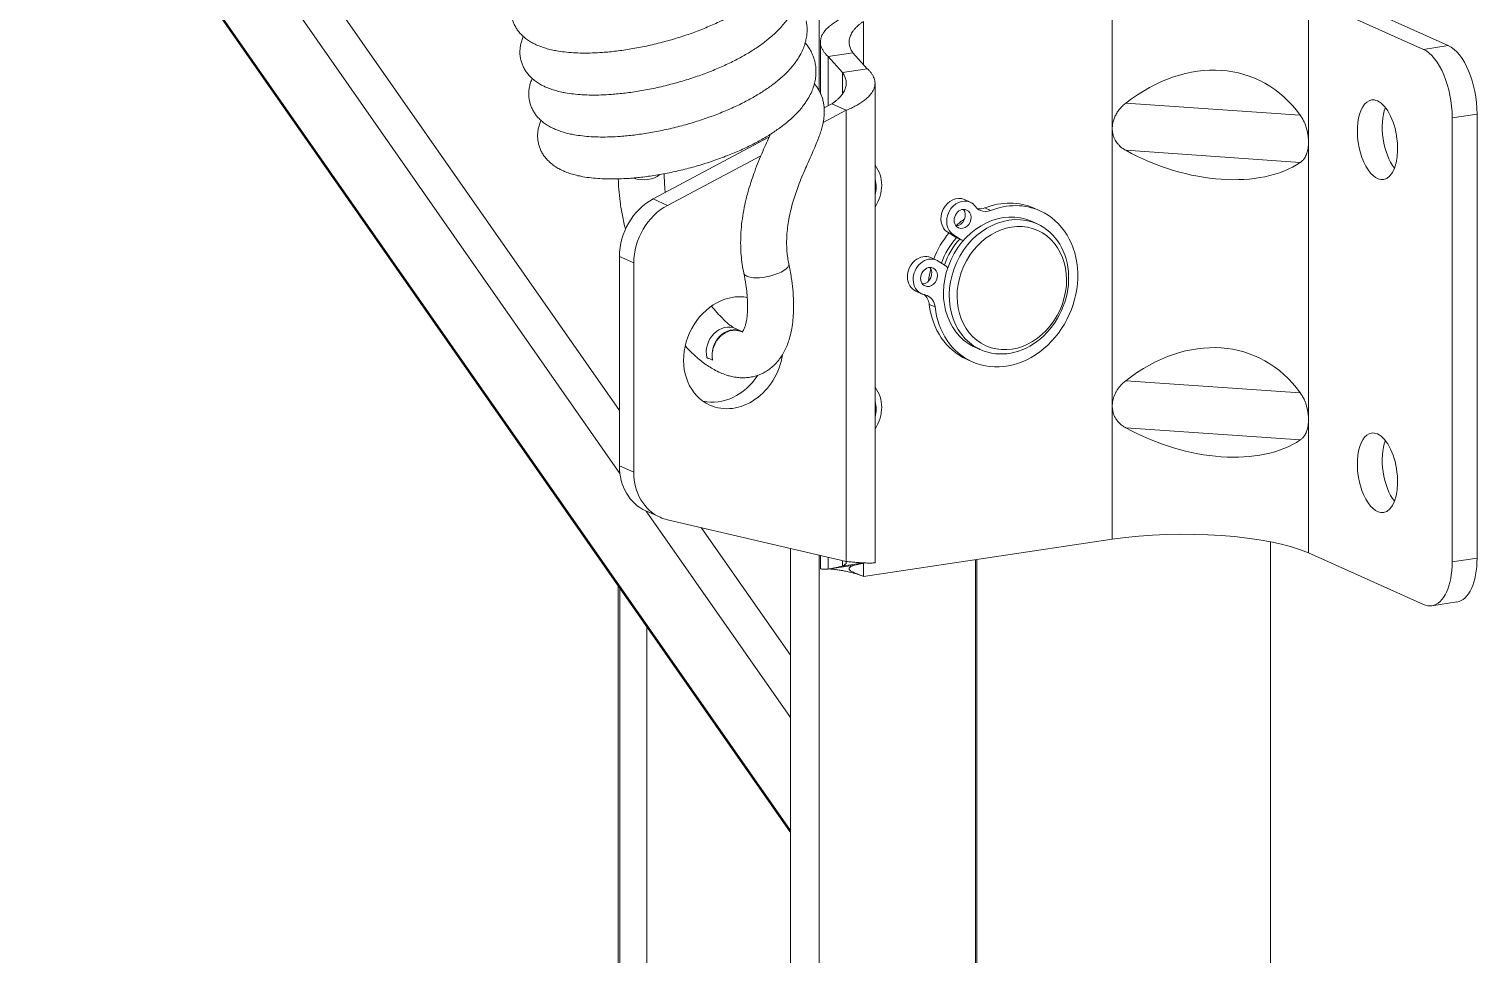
# Model space of a CAD drawing. Header units: millimetres. Extents: x 28932 to 35892, y -771 to 3945.
# Drawn here: x 34042.7 to 34121.5, y 2271.4 to 2321.7 of the extents above; entities that cross this region are included whole.
import ezdxf

# ---------------------------------------------------------------- set-up
doc = ezdxf.new("R2010")
doc.units = ezdxf.units.MM
doc.linetypes.add('K5LT_BASIC', pattern=[0])
doc.linetypes.add('K5LT_THIN', pattern=[0])
doc.layers.add('Системный слой (1)', color=7, linetype='Continuous', true_color=0x909090)

msp = doc.modelspace()

# ---------------------------------------------------------------- linework, layer by layer
at = {"layer": 'Системный слой (1)', "color": 7, "linetype": 'K5LT_THIN', "lineweight": 5}
for p, q in [((34074.853, 2300.915), (33965.606, 2457.27)), ((34074.879, 2297.492), (33965.606, 2453.884)), ((34084.155, 2278.072), (33965.606, 2447.741)), ((34085.718, 2415.308), (34085.718, 2318.294)), ((34101.655, 2316.247), (34101.655, 2324.096)), ((34112.327, 2315.507), (34112.327, 2323.355)), ((34088.123, 2319.732), (34088.123, 2322.074)), ((34086.198, 2317.479), (34086.198, 2320.165)), ((34119.93, 2320.756), (34118.577, 2320.554)), ((34086.979, 2319.297), (34086.979, 2318.123)), ((34087.188, 2317.24), (34087.188, 2292.707)), ((34111.879, 2316.966), (34102.386, 2317.625)), ((34121.492, 2317.037), (34120.139, 2316.835)), ((34101.655, 2301.155), (34101.655, 2316.247)), ((34112.327, 2300.415), (34112.327, 2315.507)), ((34111.879, 2314.405), (34102.386, 2315.063)), ((34076.681, 2312.418), (34077.462, 2312.068)), ((34094.727, 2311.926), (34095.039, 2311.786)), ((34092.702, 2310.607), (34093.015, 2310.467)), ((34093.072, 2310.371), (34093.385, 2310.231)), ((34074.853, 2309.289), (34075.634, 2308.939)), ((34091.702, 2306.685), (34092.014, 2306.545)), ((34111.879, 2301.874), (34102.386, 2302.532)), ((34101.655, 2293.91), (34101.655, 2301.155)), ((34111.879, 2299.312), (34102.386, 2299.971)), ((34112.327, 2293.17), (34112.327, 2300.415)), ((34075.634, 2297.555), (34074.853, 2297.905)), ((34084.155, 2284.215), (34076.309, 2295.445)), ((34084.155, 2287.601), (34079.304, 2294.544)), ((34085.718, 2293.049), (34085.718, 2125.977)), ((34086.198, 2292.288), (34086.198, 2292.938)), ((34086.979, 2292.756), (34086.979, 2292.455)), ((34088.123, 2291.888), (34088.123, 2292.613)), ((34121.492, 2292.889), (34120.139, 2292.687)), ((34074.864, 2291.259), (34074.864, 2130.52)), ((34076.343, 2289.143), (34076.343, 2130.18))]:
    msp.add_line(p, q, dxfattribs=at)
at = {"layer": 'Системный слой (1)', "color": 5, "linetype": 'K5LT_BASIC', "lineweight": 20, "true_color": 0x0000ff}
for p, q in [((33965.606, 2447.631), (34084.155, 2277.961)), ((34118.577, 2320.554), (34112.327, 2323.355)), ((34119.93, 2320.756), (34113.68, 2323.558)), ((34085.779, 2320.954), (34085.779, 2318.172)), ((34087.551, 2320.367), (34086.198, 2320.165)), ((34086.198, 2320.165), (34086.979, 2319.297)), ((34088.332, 2319.499), (34087.551, 2320.367)), ((34088.332, 2319.499), (34086.979, 2319.297)), ((34088.751, 2292.638), (34088.751, 2318.71)), ((34085.931, 2316.571), (34087.188, 2317.24)), ((34086.407, 2317.59), (34085.987, 2317.367)), ((34087.188, 2317.24), (34086.407, 2317.59)), ((34121.492, 2292.889), (34121.492, 2317.037)), ((34120.139, 2292.687), (34120.139, 2316.835)), ((34082.982, 2315.769), (34076.681, 2312.418)), ((34077.462, 2312.068), (34082.546, 2314.771)), ((34093.923, 2312.243), (34093.61, 2312.383)), ((34097.721, 2311.774), (34097.409, 2311.914)), ((34097.568, 2311.062), (34097.256, 2311.202)), ((34092.702, 2310.607), (34093.072, 2310.371)), ((34093.015, 2310.467), (34093.385, 2310.231)), ((34093.441, 2310.201), (34093.128, 2310.341)), ((34074.853, 2309.289), (34074.853, 2297.905)), ((34092.101, 2309.087), (34091.789, 2309.228)), ((34075.634, 2297.555), (34075.634, 2308.939)), ((34092.561, 2308.804), (34092.191, 2309.039)), ((34091.283, 2307.262), (34090.971, 2307.403)), ((34081.167, 2305.371), (34081.48, 2305.231)), ((34094.04, 2303.561), (34093.727, 2303.701)), ((34094.5, 2304.218), (34094.188, 2304.358)), ((34076.281, 2295.458), (34077.062, 2295.108)), ((34087.188, 2292.707), (34077.462, 2294.973)), ((34084.155, 2126.398), (34084.155, 2293.413)), ((34101.655, 2293.91), (34088.123, 2291.888)), ((34110.263, 2128.842), (34110.264, 2293.774)), ((34085.779, 2293.035), (34085.779, 2292.308)), ((34087.755, 2292.571), (34086.979, 2292.455)), ((34087.551, 2292.49), (34088.155, 2292.619)), ((34094.216, 2292.799), (34094.216, 2127.247)), ((34094.284, 2292.809), (34094.284, 2127.314)), ((34112.327, 2293.17), (34118.577, 2290.368)), ((34086.979, 2292.455), (34086.198, 2292.288)), ((34086.775, 2292.374), (34086.198, 2292.288)), ((34087.551, 2292.49), (34086.775, 2292.374)), ((34088.123, 2291.888), (34088.044, 2291.919)), ((34074.78, 2130.6), (34074.78, 2291.379)), ((34119.038, 2290.296), (34120.392, 2290.499))]:
    msp.add_line(p, q, dxfattribs=at)
for centre, major_axis, ratio, start_param, end_param in [((34105.561, 2309.91), (-3.847, -9.066), 0.750022, 2.714454, 4.075), ((34118.577, 2317.535), (-0.462, 3.091), 0.482963, 4.41233, 5.983126), ((34119.93, 2317.737), (-0.462, 3.091), 0.482963, 4.41233, 5.983126), ((34116.077, 2315.637), (-0.323, 2.163), 0.482963, 0, 3.141593), ((34116.077, 2315.637), (-0.323, 2.163), 0.482963, 5.983126, 6.283185), ((34116.077, 2315.637), (-0.323, 2.163), 0.482963, 3.141593, 5.983126), ((34117.43, 2315.84), (-0.323, 2.163), 0.482963, 0.704327, 2.437265), ((34105.561, 2319.082), (7.564, -3.21), 0.609523, 4.54705, 5.907595), ((34076.082, 2314.38), (-1.241, 0.152), 0.729858, 1.277433, 2.545902), ((34077.559, 2309.694), (-1.278, -2.852), 0.836516, 3.963842, 5.204341), ((34093.201, 2311.471), (0.409, 0.913), 0.836516, 0, 3.019856), ((34093.514, 2311.331), (0.409, 0.913), 0.836516, 0, 3.019856), ((34095.568, 2307.808), (-1.841, -4.106), 0.836516, 3.141593, 3.851202), ((34078.34, 2309.343), (-1.278, -2.852), 0.836516, 3.963842, 5.204341), ((34095.722, 2307.78), (-1.534, -3.422), 0.836516, 3.141593, 6.251203), ((34096.034, 2307.64), (-1.534, -3.422), 0.836516, 3.141593, 6.251203), ((34093.514, 2311.331), (-0.217, -0.485), 0.836516, 3.141593, 6.161448), ((34093.201, 2311.471), (-0.217, -0.485), 0.836516, 0.395545, 2.746048), ((34093.514, 2311.331), (-0.217, -0.485), 0.836516, 0, 3.141593), ((34093.514, 2311.331), (0.409, 0.913), 0.836516, 5.840128, 6.283185), ((34095.881, 2307.668), (-1.841, -4.106), 0.836516, 0, 3.141593), ((34094.864, 2312.644), (-0.383, -0.855), 0.836516, 5.840128, 6.283185), ((34094.551, 2312.784), (-0.383, -0.855), 0.836516, 0.220116, 0.70961), ((34094.864, 2312.644), (-0.383, -0.855), 0.836516, 0, 0.70961), ((34095.881, 2307.668), (-1.841, -4.106), 0.836516, 3.141593, 3.851202), ((34095.159, 2308.032), (1.662, 3.707), 0.836516, 0.943266, 1.098433), ((34093.514, 2311.331), (-0.217, -0.485), 0.836516, 6.161448, 6.283185), ((34096.034, 2307.64), (-1.534, -3.422), 0.836516, 0, 3.141593), ((34095.159, 2308.032), (1.662, 3.707), 0.836516, 1.23683, 1.641787), ((34095.347, 2307.948), (-1.534, -3.422), 0.836516, 4.365201, 4.79914), ((34095.347, 2307.948), (-1.445, -3.222), 0.836516, 4.342692, 4.812264), ((34093.384, 2310.912), (-0.256, -0.57), 0.836516, 6.161448, 6.283185), ((34093.696, 2310.771), (-0.256, -0.57), 0.836516, 6.161448, 6.283185), ((34093.696, 2310.771), (-0.256, -0.57), 0.836516, 0, 0.247078), ((34091.38, 2308.315), (0.409, 0.913), 0.836516, 0, 3.141593), ((34091.692, 2308.175), (0.409, 0.913), 0.836516, 0, 3.141593), ((34091.692, 2308.175), (-0.217, -0.485), 0.836516, 3.141593, 6.161448), ((34091.38, 2308.315), (-0.217, -0.485), 0.836516, 0.395545, 2.746048), ((34091.692, 2308.175), (-0.217, -0.485), 0.836516, 0, 3.141593), ((34095.159, 2308.032), (1.662, 3.707), 0.836516, 1.779254, 1.949495), ((34091.692, 2308.175), (0.409, 0.913), 0.836516, 6.161448, 6.283185), ((34092.249, 2308.264), (0.256, 0.57), 0.836516, 5.783656, 6.161448), ((34091.692, 2308.175), (-0.217, -0.485), 0.836516, 6.161448, 6.283185), ((34081.047, 2304.056), (1.278, 2.852), 0.836516, 0.491952, 3.141593), ((34081.047, 2304.056), (1.278, 2.852), 0.836516, 0.207941, 0.491952), ((34091.692, 2308.175), (0.409, 0.913), 0.836516, 3.141593, 3.341176), ((34090.896, 2306.451), (0.383, 0.855), 0.836516, 5.330102, 6.064119), ((34091.209, 2306.311), (0.383, 0.855), 0.836516, 0, 0.199583), ((34091.209, 2306.311), (0.383, 0.855), 0.836516, 5.330102, 6.283185), ((34095.568, 2307.808), (-1.841, -4.106), 0.836516, 5.330102, 6.283185), ((34095.881, 2307.668), (-1.841, -4.106), 0.836516, 5.330102, 6.283185), ((34080.656, 2304.231), (-0.511, -1.141), 0.836516, 3.141593, 5.443619), ((34080.968, 2304.091), (-0.511, -1.141), 0.836516, 3.141593, 5.443619), ((34080.968, 2304.091), (-0.511, -1.141), 0.836516, 3.070663, 3.141593), ((34095.722, 2307.78), (-1.534, -3.422), 0.836516, 6.251203, 6.283185), ((34105.561, 2294.818), (-3.847, -9.066), 0.750022, 2.714454, 4.075), ((34081.047, 2304.056), (1.278, 2.852), 0.836516, 3.141593, 5.035315), ((34096.034, 2307.64), (-1.534, -3.422), 0.836516, 6.251203, 6.283185), ((34080.265, 2304.406), (1.278, 2.852), 0.836516, 3.306091, 4.525659), ((34105.561, 2303.99), (7.564, -3.21), 0.609523, 4.54705, 5.907595), ((34116.077, 2297.526), (-0.323, 2.163), 0.482963, 0, 3.141593), ((34116.077, 2297.526), (-0.323, 2.163), 0.482963, 5.983126, 6.283185), ((34116.077, 2297.526), (-0.323, 2.163), 0.482963, 3.141593, 5.983126), ((34117.43, 2297.728), (-0.323, 2.163), 0.482963, 0.704327, 2.437265), ((34077.559, 2298.309), (-1.278, -2.852), 0.836516, 5.204341, 6.283185), ((34078.34, 2297.959), (-1.278, -2.852), 0.836516, 5.204341, 6.283185), ((34078.34, 2297.959), (-1.278, -2.852), 0.836516, 0, 0.161654), ((34105.561, 2292.159), (-7.812, 0), 0.258819, 3.665192, 5.235988), ((34118.577, 2293.387), (-0.462, 3.091), 0.482963, 3.141593, 4.41233), ((34119.93, 2293.589), (0.462, -3.091), 0.482963, 0, 1.270737), ((34118.577, 2293.387), (-0.462, 3.091), 0.482963, 2.841534, 3.141593)]:
    msp.add_ellipse(centre, major_axis=major_axis, ratio=ratio, start_param=start_param, end_param=end_param, dxfattribs=at)
at = {"layer": 'Системный слой (1)', "color": 7, "linetype": 'K5LT_THIN', "lineweight": 5}
for centre, major_axis, ratio, start_param, end_param in [((34086.051, 2312.708), (-2.954, -1.076), 0.747952, 2.384571, 3.366482), ((34086.363, 2312.568), (-2.369, -0.965), 0.680454, 2.63116, 3.111157), ((34082.837, 2308.64), (1.223, 0.258), 0.359804, 3.141593, 3.600446), ((34082.837, 2308.64), (1.223, 0.258), 0.359804, 4.788841, 6.283185), ((34082.837, 2308.64), (-1.223, -0.258), 0.359804, 0.458853, 1.633074), ((34086.051, 2300.634), (-2.954, -1.076), 0.747952, 2.384571, 3.366482), ((34086.363, 2300.494), (-2.369, -0.965), 0.680454, 2.63116, 3.111157)]:
    msp.add_ellipse(centre, major_axis=major_axis, ratio=ratio, start_param=start_param, end_param=end_param, dxfattribs=at)
at = {"layer": 'Системный слой (1)', "color": 5, "linetype": 'K5LT_BASIC', "lineweight": 20, "true_color": 0x0000ff}
msp.add_ellipse((34096.191, 2307.57), major_axis=(-1.406, -3.137), ratio=0.836516, dxfattribs=at)
for points, knots in [([(34068.996, 2322.31), (34069.011, 2322.239), (34069.03, 2322.17), (34069.075, 2322.034), (34069.102, 2321.968), (34069.164, 2321.837), (34069.198, 2321.773), (34069.275, 2321.648), (34069.318, 2321.586), (34069.411, 2321.467), (34069.463, 2321.409), (34069.573, 2321.296), (34069.633, 2321.241), (34069.763, 2321.133), (34069.834, 2321.081), (34069.982, 2320.983), (34070.059, 2320.937), (34070.198, 2320.863), (34070.258, 2320.833), (34070.349, 2320.792), (34070.38, 2320.778), (34070.504, 2320.726), (34070.599, 2320.69), (34070.794, 2320.625), (34070.894, 2320.595), (34071.099, 2320.542), (34071.204, 2320.518), (34071.347, 2320.489), (34071.383, 2320.482), (34071.565, 2320.45), (34071.715, 2320.427), (34072.024, 2320.392), (34072.183, 2320.378), (34072.511, 2320.358), (34072.679, 2320.352), (34073.024, 2320.348), (34073.2, 2320.35), (34073.56, 2320.362), (34073.744, 2320.371), (34074.178, 2320.403), (34074.43, 2320.427), (34074.949, 2320.49), (34075.215, 2320.528), (34075.76, 2320.619), (34076.037, 2320.672), (34076.6, 2320.793), (34076.885, 2320.861), (34077.447, 2321.008), (34077.724, 2321.087), (34078.269, 2321.255), (34078.535, 2321.344), (34079.056, 2321.532), (34079.31, 2321.629), (34079.801, 2321.832), (34080.038, 2321.938), (34080.495, 2322.154), (34080.715, 2322.265), (34081.133, 2322.491), (34081.333, 2322.606), (34081.709, 2322.839), (34081.887, 2322.957), (34082.219, 2323.194), (34082.374, 2323.313), (34082.611, 2323.51), (34082.698, 2323.586), (34082.833, 2323.71), (34082.883, 2323.757), (34083.029, 2323.901), (34083.121, 2323.998), (34083.283, 2324.183), (34083.353, 2324.27), (34083.465, 2324.418), (34083.508, 2324.478), (34083.621, 2324.646), (34083.687, 2324.755), (34083.802, 2324.969), (34083.851, 2325.074), (34083.934, 2325.28), (34083.968, 2325.381), (34084.024, 2325.58), (34084.046, 2325.677), (34084.077, 2325.869), (34084.087, 2325.964), (34084.096, 2326.149), (34084.096, 2326.241), (34084.085, 2326.421), (34084.074, 2326.51), (34084.054, 2326.625), (34084.049, 2326.651), (34084.043, 2326.678)], [0, 0, 0, 0, 1.967536, 1.967536, 3.951759, 3.951759, 5.982309, 5.982309, 8.092566, 8.092566, 10.321001, 10.321001, 12.712997, 12.712997, 15.321763, 15.321763, 18.049158, 18.049158, 20.062766, 20.062766, 21.067336, 21.067336, 24.083439, 24.083439, 27.09809, 27.09809, 30.112742, 30.112742, 31.116164, 31.116164, 35.133216, 35.133216, 39.14967, 39.14967, 43.165766, 43.165766, 47.181862, 47.181862, 51.197959, 51.197959, 56.492161, 56.492161, 61.905907, 61.905907, 67.433775, 67.433775, 73.062992, 73.062992, 78.582969, 78.582969, 84.00683, 84.00683, 89.33932, 89.33932, 94.578481, 94.578481, 99.715825, 99.715825, 104.735444, 104.735444, 109.612366, 109.612366, 114.311198, 114.311198, 117.196707, 117.196707, 118.954449, 118.954449, 122.469933, 122.469933, 125.488743, 125.488743, 127.515813, 127.515813, 131.05052, 131.05052, 134.294454, 134.294454, 137.289611, 137.289611, 140.085676, 140.085676, 142.73081, 142.73081, 145.270362, 145.270362, 147.745453, 147.745453, 148.499991, 148.499991, 148.499991, 148.499991]), ([(34069.478, 2320.027), (34069.493, 2319.957), (34069.512, 2319.888), (34069.557, 2319.752), (34069.584, 2319.685), (34069.645, 2319.555), (34069.68, 2319.491), (34069.757, 2319.365), (34069.8, 2319.304), (34069.893, 2319.185), (34069.944, 2319.127), (34070.055, 2319.013), (34070.115, 2318.958), (34070.245, 2318.851), (34070.315, 2318.799), (34070.463, 2318.701), (34070.541, 2318.655), (34070.68, 2318.581), (34070.74, 2318.551), (34070.831, 2318.509), (34070.862, 2318.496), (34070.986, 2318.443), (34071.081, 2318.408), (34071.276, 2318.343), (34071.376, 2318.313), (34071.581, 2318.26), (34071.685, 2318.236), (34071.829, 2318.207), (34071.865, 2318.2), (34072.047, 2318.167), (34072.197, 2318.145), (34072.506, 2318.109), (34072.665, 2318.096), (34072.993, 2318.076), (34073.161, 2318.07), (34073.505, 2318.066), (34073.682, 2318.068), (34074.042, 2318.08), (34074.226, 2318.089), (34074.66, 2318.12), (34074.912, 2318.145), (34075.431, 2318.207), (34075.697, 2318.246), (34076.241, 2318.337), (34076.519, 2318.39), (34077.082, 2318.511), (34077.367, 2318.578), (34077.929, 2318.725), (34078.206, 2318.804), (34078.75, 2318.973), (34079.017, 2319.062), (34079.538, 2319.249), (34079.791, 2319.347), (34080.283, 2319.55), (34080.52, 2319.655), (34080.977, 2319.871), (34081.197, 2319.982), (34081.615, 2320.209), (34081.815, 2320.324), (34082.191, 2320.557), (34082.369, 2320.675), (34082.701, 2320.912), (34082.856, 2321.031), (34083.093, 2321.228), (34083.18, 2321.304), (34083.315, 2321.428), (34083.365, 2321.475), (34083.51, 2321.619), (34083.603, 2321.716), (34083.764, 2321.901), (34083.835, 2321.988), (34083.947, 2322.136), (34083.99, 2322.196), (34084.103, 2322.363), (34084.169, 2322.472), (34084.283, 2322.687), (34084.333, 2322.792), (34084.416, 2322.998), (34084.45, 2323.099), (34084.506, 2323.297), (34084.528, 2323.395), (34084.559, 2323.587), (34084.569, 2323.681), (34084.578, 2323.867), (34084.578, 2323.959), (34084.567, 2324.139), (34084.556, 2324.228), (34084.536, 2324.342), (34084.531, 2324.369), (34084.525, 2324.396)], [0, 0, 0, 0, 1.967536, 1.967536, 3.951759, 3.951759, 5.982309, 5.982309, 8.092566, 8.092566, 10.321001, 10.321001, 12.712997, 12.712997, 15.321763, 15.321763, 18.049158, 18.049158, 20.062766, 20.062766, 21.067336, 21.067336, 24.083439, 24.083439, 27.09809, 27.09809, 30.112742, 30.112742, 31.116164, 31.116164, 35.133216, 35.133216, 39.14967, 39.14967, 43.165766, 43.165766, 47.181862, 47.181862, 51.197959, 51.197959, 56.492161, 56.492161, 61.905907, 61.905907, 67.433775, 67.433775, 73.062992, 73.062992, 78.582969, 78.582969, 84.00683, 84.00683, 89.33932, 89.33932, 94.578481, 94.578481, 99.715825, 99.715825, 104.735444, 104.735444, 109.612366, 109.612366, 114.311198, 114.311198, 117.196707, 117.196707, 118.954449, 118.954449, 122.469933, 122.469933, 125.488743, 125.488743, 127.515813, 127.515813, 131.05052, 131.05052, 134.294454, 134.294454, 137.289611, 137.289611, 140.085676, 140.085676, 142.73081, 142.73081, 145.270362, 145.270362, 147.745453, 147.745453, 148.499991, 148.499991, 148.499991, 148.499991]), ([(34069.96, 2317.745), (34069.975, 2317.675), (34069.993, 2317.606), (34070.039, 2317.47), (34070.066, 2317.403), (34070.127, 2317.272), (34070.162, 2317.208), (34070.239, 2317.083), (34070.282, 2317.022), (34070.375, 2316.902), (34070.426, 2316.844), (34070.537, 2316.731), (34070.597, 2316.676), (34070.727, 2316.569), (34070.797, 2316.517), (34070.945, 2316.419), (34071.023, 2316.372), (34071.162, 2316.298), (34071.222, 2316.269), (34071.313, 2316.227), (34071.344, 2316.214), (34071.467, 2316.161), (34071.563, 2316.125), (34071.758, 2316.06), (34071.858, 2316.031), (34072.062, 2315.977), (34072.167, 2315.953), (34072.31, 2315.925), (34072.347, 2315.918), (34072.528, 2315.885), (34072.678, 2315.863), (34072.988, 2315.827), (34073.147, 2315.813), (34073.474, 2315.794), (34073.643, 2315.788), (34073.987, 2315.784), (34074.164, 2315.786), (34074.524, 2315.797), (34074.708, 2315.807), (34075.142, 2315.838), (34075.394, 2315.863), (34075.912, 2315.925), (34076.179, 2315.964), (34076.723, 2316.055), (34077.001, 2316.108), (34077.564, 2316.228), (34077.848, 2316.296), (34078.411, 2316.443), (34078.688, 2316.522), (34079.232, 2316.691), (34079.499, 2316.78), (34080.02, 2316.967), (34080.273, 2317.065), (34080.764, 2317.268), (34081.002, 2317.373), (34081.459, 2317.589), (34081.679, 2317.7), (34082.097, 2317.926), (34082.296, 2318.041), (34082.673, 2318.275), (34082.851, 2318.393), (34083.183, 2318.63), (34083.338, 2318.749), (34083.575, 2318.946), (34083.662, 2319.022), (34083.797, 2319.145), (34083.847, 2319.193), (34083.992, 2319.336), (34084.084, 2319.434), (34084.246, 2319.618), (34084.317, 2319.705), (34084.429, 2319.853), (34084.472, 2319.914), (34084.585, 2320.081), (34084.651, 2320.19), (34084.765, 2320.404), (34084.814, 2320.509), (34084.897, 2320.715), (34084.932, 2320.816), (34084.988, 2321.015), (34085.009, 2321.113), (34085.041, 2321.305), (34085.051, 2321.399), (34085.06, 2321.585), (34085.06, 2321.676), (34085.048, 2321.857), (34085.038, 2321.945), (34085.018, 2322.06), (34085.013, 2322.087), (34085.007, 2322.113)], [0, 0, 0, 0, 1.967536, 1.967536, 3.951759, 3.951759, 5.982309, 5.982309, 8.092566, 8.092566, 10.321001, 10.321001, 12.712997, 12.712997, 15.321763, 15.321763, 18.049158, 18.049158, 20.062766, 20.062766, 21.067336, 21.067336, 24.083439, 24.083439, 27.09809, 27.09809, 30.112742, 30.112742, 31.116164, 31.116164, 35.133216, 35.133216, 39.14967, 39.14967, 43.165766, 43.165766, 47.181862, 47.181862, 51.197959, 51.197959, 56.492161, 56.492161, 61.905907, 61.905907, 67.433775, 67.433775, 73.062992, 73.062992, 78.582969, 78.582969, 84.00683, 84.00683, 89.33932, 89.33932, 94.578481, 94.578481, 99.715825, 99.715825, 104.735444, 104.735444, 109.612366, 109.612366, 114.311198, 114.311198, 117.196707, 117.196707, 118.954449, 118.954449, 122.469933, 122.469933, 125.488743, 125.488743, 127.515813, 127.515813, 131.05052, 131.05052, 134.294454, 134.294454, 137.289611, 137.289611, 140.085676, 140.085676, 142.73081, 142.73081, 145.270362, 145.270362, 147.745453, 147.745453, 148.499991, 148.499991, 148.499991, 148.499991]), ([(34069.625, 2321.25), (34069.617, 2321.234), (34069.61, 2321.217), (34069.57, 2321.123), (34069.541, 2321.042), (34069.495, 2320.884), (34069.477, 2320.806), (34069.452, 2320.652), (34069.444, 2320.576), (34069.437, 2320.426), (34069.437, 2320.352), (34069.449, 2320.194), (34069.46, 2320.11), (34069.478, 2320.027)], [113.028104, 113.028104, 113.028104, 113.028104, 113.563942, 113.563942, 116.035471, 116.035471, 118.309802, 118.309802, 120.445349, 120.445349, 122.488855, 122.488855, 124.819538, 124.819538, 124.819538, 124.819538]), ([(34085.489, 2319.831), (34085.477, 2319.889), (34085.462, 2319.946), (34085.421, 2320.087), (34085.392, 2320.171), (34085.324, 2320.335), (34085.285, 2320.416), (34085.198, 2320.575), (34085.15, 2320.653), (34085.054, 2320.791), (34085.007, 2320.852), (34084.959, 2320.911)], [0, 0, 0, 0, 1.631874, 1.631874, 4.079684, 4.079684, 6.571743, 6.571743, 9.139774, 9.139774, 11.287901, 11.287901, 11.287901, 11.287901]), ([(34070.442, 2315.463), (34070.456, 2315.393), (34070.475, 2315.323), (34070.521, 2315.188), (34070.548, 2315.121), (34070.609, 2314.99), (34070.644, 2314.926), (34070.721, 2314.801), (34070.763, 2314.74), (34070.857, 2314.62), (34070.908, 2314.562), (34071.019, 2314.449), (34071.079, 2314.394), (34071.209, 2314.286), (34071.279, 2314.235), (34071.427, 2314.136), (34071.505, 2314.09), (34071.643, 2314.016), (34071.703, 2313.987), (34071.795, 2313.945), (34071.825, 2313.931), (34071.949, 2313.879), (34072.044, 2313.843), (34072.24, 2313.778), (34072.339, 2313.749), (34072.544, 2313.695), (34072.649, 2313.671), (34072.792, 2313.643), (34072.828, 2313.636), (34073.01, 2313.603), (34073.16, 2313.581), (34073.47, 2313.545), (34073.629, 2313.531), (34073.956, 2313.511), (34074.124, 2313.505), (34074.469, 2313.502), (34074.645, 2313.503), (34075.006, 2313.515), (34075.19, 2313.525), (34075.623, 2313.556), (34075.876, 2313.58), (34076.394, 2313.643), (34076.661, 2313.681), (34077.205, 2313.773), (34077.483, 2313.826), (34078.045, 2313.946), (34078.33, 2314.014), (34078.892, 2314.161), (34079.17, 2314.24), (34079.714, 2314.408), (34079.981, 2314.498), (34080.501, 2314.685), (34080.755, 2314.783), (34081.246, 2314.986), (34081.484, 2315.091), (34081.941, 2315.307), (34082.16, 2315.418), (34082.579, 2315.644), (34082.778, 2315.759), (34083.155, 2315.992), (34083.332, 2316.11), (34083.665, 2316.348), (34083.82, 2316.467), (34084.057, 2316.663), (34084.144, 2316.739), (34084.279, 2316.863), (34084.328, 2316.911), (34084.474, 2317.054), (34084.566, 2317.151), (34084.728, 2317.336), (34084.799, 2317.423), (34084.911, 2317.571), (34084.954, 2317.631), (34085.067, 2317.799), (34085.133, 2317.908), (34085.247, 2318.122), (34085.296, 2318.227), (34085.379, 2318.433), (34085.414, 2318.534), (34085.469, 2318.733), (34085.491, 2318.83), (34085.522, 2319.022), (34085.533, 2319.117), (34085.542, 2319.303), (34085.541, 2319.394), (34085.53, 2319.574), (34085.52, 2319.663), (34085.499, 2319.778), (34085.494, 2319.805), (34085.489, 2319.831)], [0, 0, 0, 0, 1.967536, 1.967536, 3.951759, 3.951759, 5.982309, 5.982309, 8.092566, 8.092566, 10.321001, 10.321001, 12.712997, 12.712997, 15.321763, 15.321763, 18.049158, 18.049158, 20.062766, 20.062766, 21.067336, 21.067336, 24.083439, 24.083439, 27.09809, 27.09809, 30.112742, 30.112742, 31.116164, 31.116164, 35.133216, 35.133216, 39.14967, 39.14967, 43.165766, 43.165766, 47.181862, 47.181862, 51.197959, 51.197959, 56.492161, 56.492161, 61.905907, 61.905907, 67.433775, 67.433775, 73.062992, 73.062992, 78.582969, 78.582969, 84.00683, 84.00683, 89.33932, 89.33932, 94.578481, 94.578481, 99.715825, 99.715825, 104.735444, 104.735444, 109.612366, 109.612366, 114.311198, 114.311198, 117.196707, 117.196707, 118.954449, 118.954449, 122.469933, 122.469933, 125.488743, 125.488743, 127.515813, 127.515813, 131.05052, 131.05052, 134.294454, 134.294454, 137.289611, 137.289611, 140.085676, 140.085676, 142.73081, 142.73081, 145.270362, 145.270362, 147.745453, 147.745453, 148.499991, 148.499991, 148.499991, 148.499991]), ([(34070.106, 2318.968), (34070.099, 2318.951), (34070.092, 2318.935), (34070.052, 2318.84), (34070.023, 2318.76), (34069.977, 2318.602), (34069.959, 2318.524), (34069.933, 2318.37), (34069.925, 2318.294), (34069.918, 2318.144), (34069.919, 2318.07), (34069.93, 2317.912), (34069.942, 2317.828), (34069.96, 2317.745)], [113.028104, 113.028104, 113.028104, 113.028104, 113.563942, 113.563942, 116.035471, 116.035471, 118.309802, 118.309802, 120.445349, 120.445349, 122.488855, 122.488855, 124.819538, 124.819538, 124.819538, 124.819538]), ([(34085.792, 2318.143), (34085.764, 2318.207), (34085.732, 2318.269), (34085.663, 2318.39), (34085.626, 2318.449), (34085.547, 2318.564), (34085.505, 2318.619), (34085.458, 2318.675), (34085.456, 2318.677), (34085.454, 2318.68)], [0, 0, 0, 0, 5.433787, 5.433787, 10.882953, 10.882953, 16.382372, 16.382372, 16.637277, 16.637277, 16.637277, 16.637277]), ([(34084.06, 2308.898), (34084.038, 2309.003), (34084.019, 2309.11), (34083.987, 2309.331), (34083.973, 2309.446), (34083.954, 2309.684), (34083.947, 2309.807), (34083.942, 2310.063), (34083.944, 2310.196), (34083.956, 2310.47), (34083.967, 2310.612), (34083.998, 2310.904), (34084.019, 2311.055), (34084.071, 2311.366), (34084.103, 2311.526), (34084.178, 2311.853), (34084.221, 2312.021), (34084.311, 2312.333), (34084.356, 2312.48), (34084.449, 2312.762), (34084.497, 2312.898), (34084.603, 2313.188), (34084.662, 2313.341), (34084.789, 2313.658), (34084.858, 2313.821), (34084.986, 2314.121), (34085.047, 2314.259), (34085.182, 2314.564), (34085.256, 2314.729), (34085.393, 2315.039), (34085.457, 2315.184), (34085.566, 2315.443), (34085.612, 2315.557), (34085.697, 2315.776), (34085.735, 2315.881), (34085.803, 2316.082), (34085.833, 2316.178), (34085.884, 2316.364), (34085.906, 2316.454), (34085.938, 2316.608), (34085.95, 2316.673), (34085.971, 2316.815), (34085.98, 2316.892), (34085.992, 2317.052), (34085.995, 2317.133), (34085.992, 2317.293), (34085.988, 2317.371), (34085.971, 2317.523), (34085.96, 2317.596), (34085.931, 2317.74), (34085.913, 2317.811), (34085.87, 2317.949), (34085.846, 2318.017), (34085.81, 2318.103), (34085.801, 2318.123), (34085.792, 2318.143)], [0, 0, 0, 0, 6.437639, 6.437639, 13.18416, 13.18416, 20.274804, 20.274804, 27.753021, 27.753021, 35.642085, 35.642085, 43.994356, 43.994356, 52.835234, 52.835234, 62.167533, 62.167533, 70.447585, 70.447585, 78.363528, 78.363528, 87.504924, 87.504924, 97.703176, 97.703176, 106.806326, 106.806326, 118.35475, 118.35475, 129.259671, 129.259671, 138.238046, 138.238046, 146.782188, 146.782188, 154.70869, 154.70869, 162.152361, 162.152361, 167.429694, 167.429694, 173.733632, 173.733632, 180.265851, 180.265851, 186.456314, 186.456314, 192.291634, 192.291634, 197.97136, 197.97136, 203.551973, 203.551973, 205.262729, 205.262729, 205.262729, 205.262729]), ([(34101.655, 2316.247), (34101.655, 2316.325), (34101.666, 2316.464), (34101.705, 2316.642), (34101.749, 2316.777), (34101.792, 2316.883), (34101.842, 2316.985), (34101.895, 2317.08), (34101.984, 2317.218), (34102.114, 2317.38), (34102.264, 2317.526), (34102.358, 2317.602), (34102.386, 2317.625)], [0, 0, 0, 0, 1.920731, 3.409444, 4.38401, 5.332588, 6.12581, 7.116485, 7.932858, 10.058106, 12.113455, 13, 13, 13, 13]), ([(34070.588, 2316.686), (34070.581, 2316.669), (34070.573, 2316.652), (34070.533, 2316.558), (34070.505, 2316.478), (34070.459, 2316.32), (34070.441, 2316.242), (34070.415, 2316.088), (34070.407, 2316.012), (34070.4, 2315.862), (34070.401, 2315.788), (34070.412, 2315.63), (34070.424, 2315.546), (34070.442, 2315.463)], [113.028104, 113.028104, 113.028104, 113.028104, 113.563942, 113.563942, 116.035471, 116.035471, 118.309802, 118.309802, 120.445349, 120.445349, 122.488855, 122.488855, 124.819538, 124.819538, 124.819538, 124.819538]), ([(34102.386, 2315.063), (34102.318, 2315.1), (34102.189, 2315.183), (34102.033, 2315.317), (34101.922, 2315.446), (34101.84, 2315.564), (34101.773, 2315.688), (34101.714, 2315.836), (34101.667, 2316.022), (34101.655, 2316.164), (34101.655, 2316.247)], [0, 0, 0, 0, 1.781838, 3.528253, 4.771494, 5.715245, 6.821086, 7.978463, 9.260201, 11, 11, 11, 11]), ([(34112.327, 2315.507), (34112.327, 2315.585), (34112.32, 2315.734), (34112.291, 2315.958), (34112.251, 2316.146), (34112.205, 2316.307), (34112.153, 2316.459), (34112.082, 2316.627), (34111.989, 2316.804), (34111.917, 2316.914), (34111.879, 2316.966)], [0, 0, 0, 0, 1.631608, 3.057215, 4.551941, 5.536491, 6.513891, 7.930219, 9.475972, 11, 11, 11, 11]), ([(34081.614, 2308.382), (34081.581, 2308.538), (34081.553, 2308.696), (34081.505, 2309.021), (34081.486, 2309.189), (34081.457, 2309.534), (34081.449, 2309.711), (34081.442, 2310.074), (34081.444, 2310.261), (34081.461, 2310.643), (34081.476, 2310.838), (34081.52, 2311.237), (34081.548, 2311.44), (34081.619, 2311.853), (34081.661, 2312.063), (34081.759, 2312.486), (34081.815, 2312.7), (34081.927, 2313.089), (34081.982, 2313.264), (34082.093, 2313.599), (34082.149, 2313.758), (34082.275, 2314.101), (34082.346, 2314.284), (34082.493, 2314.646), (34082.568, 2314.826), (34082.712, 2315.159), (34082.78, 2315.314), (34082.919, 2315.626), (34082.988, 2315.782), (34083.054, 2315.93), (34083.054, 2315.931), (34083.054, 2315.931)], [0, 0, 0, 0, 10.14295, 10.14295, 20.730372, 20.730372, 31.778057, 31.778057, 43.313725, 43.313725, 55.322353, 55.322353, 67.82263, 67.82263, 80.780684, 80.780684, 94.123395, 94.123395, 105.254246, 105.254246, 115.563052, 115.563052, 127.711055, 127.711055, 140.133216, 140.133216, 151.466265, 151.466265, 163.76079, 163.76079, 163.772071, 163.772071, 163.772071, 163.772071]), ([(34111.879, 2314.405), (34111.921, 2314.433), (34112.006, 2314.502), (34112.1, 2314.617), (34112.171, 2314.739), (34112.221, 2314.85), (34112.255, 2314.954), (34112.279, 2315.047), (34112.295, 2315.124), (34112.311, 2315.226), (34112.323, 2315.352), (34112.327, 2315.454), (34112.327, 2315.507)], [0, 0, 0, 0, 2.004079, 4.283682, 5.54678, 6.881199, 8.229554, 8.881558, 9.689219, 10.435354, 11.680561, 13, 13, 13, 13]), ([(34075.179, 2310.775), (34075.117, 2311.022), (34075.061, 2311.268), (34074.964, 2311.763), (34074.922, 2312.012), (34074.856, 2312.495), (34074.832, 2312.729), (34074.801, 2313.145), (34074.793, 2313.329), (34074.79, 2313.508)], [145.131221, 145.131221, 145.131221, 145.131221, 150.198382, 150.198382, 155.449248, 155.449248, 160.570772, 160.570772, 164.734461, 164.734461, 164.734461, 164.734461]), ([(34077.344, 2312.77), (34077.342, 2312.782), (34077.341, 2312.794), (34077.319, 2312.988), (34077.305, 2313.163), (34077.29, 2313.472), (34077.288, 2313.608), (34077.291, 2313.755), (34077.291, 2313.773), (34077.291, 2313.791)], [77.859207, 77.859207, 77.859207, 77.859207, 78.140425, 78.140425, 82.399099, 82.399099, 86.004884, 86.004884, 86.511517, 86.511517, 86.511517, 86.511517]), ([(34084.06, 2308.898), (34084.114, 2308.644), (34084.16, 2308.392), (34084.23, 2307.931), (34084.256, 2307.72), (34084.298, 2307.286), (34084.312, 2307.062), (34084.324, 2306.669), (34084.324, 2306.498), (34084.313, 2306.162), (34084.303, 2305.998), (34084.271, 2305.678), (34084.25, 2305.521), (34084.195, 2305.216), (34084.162, 2305.067), (34084.093, 2304.814), (34084.06, 2304.708), (34083.986, 2304.5), (34083.945, 2304.398), (34083.855, 2304.201), (34083.806, 2304.104), (34083.699, 2303.917), (34083.64, 2303.827), (34083.535, 2303.682), (34083.49, 2303.625), (34083.379, 2303.493), (34083.309, 2303.42), (34083.166, 2303.286), (34083.092, 2303.224), (34082.942, 2303.112), (34082.864, 2303.061), (34082.707, 2302.97), (34082.626, 2302.929), (34082.462, 2302.857), (34082.378, 2302.826), (34082.207, 2302.774), (34082.121, 2302.752), (34081.944, 2302.718), (34081.854, 2302.707), (34081.67, 2302.692), (34081.577, 2302.69), (34081.387, 2302.696), (34081.29, 2302.705), (34081.092, 2302.732), (34080.991, 2302.752), (34080.817, 2302.795), (34080.743, 2302.816), (34080.559, 2302.876), (34080.45, 2302.918), (34080.226, 2303.016), (34080.112, 2303.073), (34079.902, 2303.189), (34079.805, 2303.247), (34079.615, 2303.371), (34079.52, 2303.437), (34079.333, 2303.576), (34079.241, 2303.65), (34079.087, 2303.779), (34079.026, 2303.832), (34078.845, 2303.996), (34078.725, 2304.111), (34078.546, 2304.295), (34078.486, 2304.358), (34078.427, 2304.422)], [0, 0, 0, 0, 5.275769, 5.275769, 9.822738, 9.822738, 14.832782, 14.832782, 18.844144, 18.844144, 22.85389, 22.85389, 26.863637, 26.863637, 30.872817, 30.872817, 33.888226, 33.888226, 36.898517, 36.898517, 39.908808, 39.908808, 42.918022, 42.918022, 44.935013, 44.935013, 47.750788, 47.750788, 50.413055, 50.413055, 52.969198, 52.969198, 55.461554, 55.461554, 57.925968, 57.925968, 60.398966, 60.398966, 62.916592, 62.916592, 65.516099, 65.516099, 68.235054, 68.235054, 71.115441, 71.115441, 73.248969, 73.248969, 76.50274, 76.50274, 79.983075, 79.983075, 82.984929, 82.984929, 85.986783, 85.986783, 88.987572, 88.987572, 90.983943, 90.983943, 94.976685, 94.976685, 96.995946, 96.995946, 96.995946, 96.995946]), ([(34081.614, 2308.382), (34081.658, 2308.173), (34081.696, 2307.967), (34081.75, 2307.611), (34081.769, 2307.458), (34081.801, 2307.139), (34081.812, 2306.975), (34081.824, 2306.662), (34081.824, 2306.513), (34081.815, 2306.269), (34081.808, 2306.169), (34081.789, 2305.982), (34081.777, 2305.894), (34081.748, 2305.733), (34081.732, 2305.659), (34081.697, 2305.526), (34081.678, 2305.467), (34081.646, 2305.383), (34081.633, 2305.353), (34081.609, 2305.3), (34081.597, 2305.278), (34081.573, 2305.236), (34081.562, 2305.219), (34081.544, 2305.195), (34081.537, 2305.187), (34081.527, 2305.177), (34081.525, 2305.174), (34081.524, 2305.173), (34081.524, 2305.173), (34081.523, 2305.173)], [0, 0, 0, 0, 4.440467, 4.440467, 7.930802, 7.930802, 11.926528, 11.926528, 15.922254, 15.922254, 18.923089, 18.923089, 21.923528, 21.923528, 24.923966, 24.923966, 27.923065, 27.923065, 29.943026, 29.943026, 31.950203, 31.950203, 34.306207, 34.306207, 36.461173, 36.461173, 38.464077, 38.464077, 39, 39, 39, 39]), ([(34081.065, 2305.41), (34081.02, 2305.44), (34080.972, 2305.473), (34080.864, 2305.553), (34080.805, 2305.601), (34080.693, 2305.696), (34080.641, 2305.742), (34080.495, 2305.877), (34080.4, 2305.972), (34080.252, 2306.131), (34080.2, 2306.188), (34080.054, 2306.356), (34079.959, 2306.472), (34079.864, 2306.594)], [15.467644, 15.467644, 15.467644, 15.467644, 17.704681, 17.704681, 20.29194, 20.29194, 22.439885, 22.439885, 26.201763, 26.201763, 28.200582, 28.200582, 31.831697, 31.831697, 31.831697, 31.831697]), ([(34081.419, 2305.225), (34081.39, 2305.236), (34081.328, 2305.254), (34081.212, 2305.275), (34081.075, 2305.28), (34080.927, 2305.261), (34080.794, 2305.224), (34080.658, 2305.169), (34080.535, 2305.099), (34080.43, 2305.022), (34080.349, 2304.951), (34080.266, 2304.867), (34080.178, 2304.76), (34080.097, 2304.637), (34080.029, 2304.509), (34079.975, 2304.376), (34079.935, 2304.244), (34079.905, 2304.098), (34079.891, 2303.948), (34079.894, 2303.791), (34079.907, 2303.695), (34079.917, 2303.647)], [0, 0, 0, 0, 0.888418, 1.859526, 3.327975, 4.709701, 5.951006, 7.018895, 8.581753, 9.572009, 10.28991, 11.251698, 12.46891, 13.652157, 14.801473, 15.926856, 17.096255, 18.100204, 19.534996, 20.769487, 22, 22, 22, 22]), ([(34081.543, 2305.194), (34081.542, 2305.194), (34081.542, 2305.194), (34081.53, 2305.195), (34081.515, 2305.198), (34081.477, 2305.207), (34081.452, 2305.214), (34081.423, 2305.224), (34081.421, 2305.225), (34081.419, 2305.225)], [3.803147, 3.803147, 3.803147, 3.803147, 3.896802, 3.896802, 6.017131, 6.017131, 8.306881, 8.306881, 8.449573, 8.449573, 8.449573, 8.449573]), ([(34101.655, 2301.155), (34101.655, 2301.232), (34101.666, 2301.372), (34101.709, 2301.566), (34101.768, 2301.738), (34101.84, 2301.894), (34101.912, 2302.016), (34102.024, 2302.181), (34102.173, 2302.353), (34102.324, 2302.483), (34102.386, 2302.532)], [0, 0, 0, 0, 1.625229, 2.898255, 4.039275, 5.317775, 6.367691, 6.907719, 9.361553, 11, 11, 11, 11]), ([(34112.327, 2300.415), (34112.327, 2300.493), (34112.32, 2300.642), (34112.292, 2300.856), (34112.252, 2301.05), (34112.203, 2301.223), (34112.14, 2301.402), (34112.058, 2301.586), (34111.966, 2301.748), (34111.903, 2301.841), (34111.879, 2301.874)], [0, 0, 0, 0, 1.631603, 3.077163, 4.345907, 5.650948, 6.789422, 8.343456, 10.048071, 11, 11, 11, 11]), ([(34102.386, 2299.971), (34102.318, 2300.008), (34102.189, 2300.09), (34102.033, 2300.225), (34101.922, 2300.353), (34101.84, 2300.471), (34101.773, 2300.596), (34101.714, 2300.744), (34101.667, 2300.93), (34101.655, 2301.072), (34101.655, 2301.155)], [0, 0, 0, 0, 1.781831, 3.528284, 4.771537, 5.715273, 6.821093, 7.97846, 9.260202, 11, 11, 11, 11]), ([(34111.879, 2299.312), (34111.921, 2299.34), (34112.006, 2299.409), (34112.1, 2299.525), (34112.171, 2299.646), (34112.221, 2299.757), (34112.255, 2299.861), (34112.279, 2299.955), (34112.295, 2300.032), (34112.311, 2300.133), (34112.323, 2300.259), (34112.327, 2300.361), (34112.327, 2300.415)], [0, 0, 0, 0, 2.004079, 4.283681, 5.546771, 6.881185, 8.229544, 8.881553, 9.689217, 10.435355, 11.680561, 13, 13, 13, 13]), ([(34088.19, 2292.623), (34088.165, 2292.62), (34088.139, 2292.618), (34088.06, 2292.61), (34088.004, 2292.604), (34087.884, 2292.59), (34087.821, 2292.581), (34087.755, 2292.571)], [3.099944, 3.099944, 3.099944, 3.099944, 3.503608, 3.503608, 4.259938, 4.259938, 5, 5, 5, 5]), ([(34086.266, 2292.298), (34086.27, 2292.298), (34086.274, 2292.298), (34086.313, 2292.295), (34086.352, 2292.292), (34086.459, 2292.282), (34086.53, 2292.274), (34086.685, 2292.254), (34086.769, 2292.243), (34086.938, 2292.215), (34087.022, 2292.2), (34087.149, 2292.175), (34087.19, 2292.167), (34087.315, 2292.14), (34087.399, 2292.12), (34087.603, 2292.067), (34087.722, 2292.033), (34087.908, 2291.971), (34087.978, 2291.946), (34088.044, 2291.919)], [3.995436, 3.995436, 3.995436, 3.995436, 4.142849, 4.142849, 5.525868, 5.525868, 7.554704, 7.554704, 9.58354, 9.58354, 11.431108, 11.431108, 12.30065, 12.30065, 14.039734, 14.039734, 16.498789, 16.498789, 18, 18, 18, 18])]:
    msp.add_open_spline(points, degree=3, knots=knots, dxfattribs=at)
for points in [[(34087.342, 2322.424), (34087.247, 2322.384), (34087.064, 2322.302), (34086.809, 2322.172), (34086.578, 2322.035), (34086.371, 2321.892), (34086.193, 2321.744), (34086.044, 2321.591), (34085.927, 2321.435), (34085.842, 2321.276), (34085.791, 2321.116), (34085.779, 2321.008), (34085.779, 2320.954)], [(34087.342, 2320.954), (34087.342, 2320.994), (34087.347, 2321.073), (34087.373, 2321.192), (34087.415, 2321.31), (34087.474, 2321.426), (34087.549, 2321.541), (34087.638, 2321.654), (34087.741, 2321.764), (34087.857, 2321.871), (34087.984, 2321.974), (34088.076, 2322.041), (34088.123, 2322.074)], [(34085.779, 2320.954), (34085.779, 2320.909), (34085.787, 2320.819), (34085.823, 2320.685), (34085.882, 2320.552), (34085.964, 2320.42), (34086.068, 2320.291), (34086.152, 2320.206), (34086.198, 2320.165)], [(34087.551, 2320.367), (34087.528, 2320.398), (34087.486, 2320.462), (34087.434, 2320.559), (34087.393, 2320.657), (34087.363, 2320.755), (34087.346, 2320.854), (34087.342, 2320.921), (34087.342, 2320.954)], [(34088.751, 2318.71), (34088.751, 2318.755), (34088.743, 2318.845), (34088.707, 2318.979), (34088.648, 2319.112), (34088.566, 2319.244), (34088.462, 2319.373), (34088.378, 2319.457), (34088.332, 2319.499)], [(34087.188, 2318.71), (34087.188, 2318.67), (34087.183, 2318.591), (34087.157, 2318.472), (34087.115, 2318.354), (34087.056, 2318.238), (34086.982, 2318.123), (34086.892, 2318.01), (34086.789, 2317.9), (34086.673, 2317.793), (34086.546, 2317.69), (34086.454, 2317.623), (34086.407, 2317.59)], [(34086.979, 2319.297), (34087.002, 2319.265), (34087.044, 2319.202), (34087.096, 2319.105), (34087.137, 2319.007), (34087.167, 2318.909), (34087.184, 2318.81), (34087.188, 2318.743), (34087.188, 2318.71)], [(34087.188, 2317.24), (34087.283, 2317.28), (34087.466, 2317.362), (34087.721, 2317.492), (34087.953, 2317.629), (34088.159, 2317.772), (34088.337, 2317.92), (34088.486, 2318.073), (34088.603, 2318.229), (34088.688, 2318.388), (34088.74, 2318.548), (34088.751, 2318.656), (34088.751, 2318.71)], [(34079.917, 2303.647), (34079.814, 2303.69), (34079.709, 2303.736), (34079.604, 2303.787)], [(34087.188, 2292.638), (34087.188, 2292.628), (34087.184, 2292.609), (34087.167, 2292.58), (34087.137, 2292.55), (34087.096, 2292.52), (34087.044, 2292.488), (34087.002, 2292.466), (34086.979, 2292.455)], [(34087.145, 2292.717), (34087.154, 2292.708), (34087.171, 2292.69), (34087.185, 2292.664), (34087.188, 2292.646), (34087.188, 2292.638)], [(34088.751, 2292.638), (34088.751, 2292.635), (34088.739, 2292.63), (34088.688, 2292.623), (34088.603, 2292.618), (34088.486, 2292.616), (34088.337, 2292.617), (34088.159, 2292.623), (34087.953, 2292.634), (34087.721, 2292.651), (34087.466, 2292.675), (34087.283, 2292.695), (34087.188, 2292.707)], [(34086.198, 2292.288), (34086.152, 2292.287), (34086.068, 2292.286), (34085.964, 2292.287), (34085.882, 2292.29), (34085.823, 2292.295), (34085.787, 2292.301), (34085.779, 2292.305), (34085.779, 2292.308)], [(34087.342, 2292.308), (34087.342, 2292.317), (34087.346, 2292.336), (34087.363, 2292.366), (34087.393, 2292.395), (34087.434, 2292.426), (34087.486, 2292.457), (34087.528, 2292.479), (34087.551, 2292.49)], [(34088.044, 2291.919), (34087.996, 2291.938), (34087.904, 2291.974), (34087.778, 2292.025), (34087.666, 2292.072), (34087.569, 2292.116), (34087.487, 2292.157), (34087.423, 2292.197), (34087.376, 2292.235), (34087.348, 2292.271), (34087.342, 2292.296), (34087.342, 2292.308)]]:
    msp.add_open_spline(points, degree=3, dxfattribs=at)

doc.saveas('drawing.dxf')
